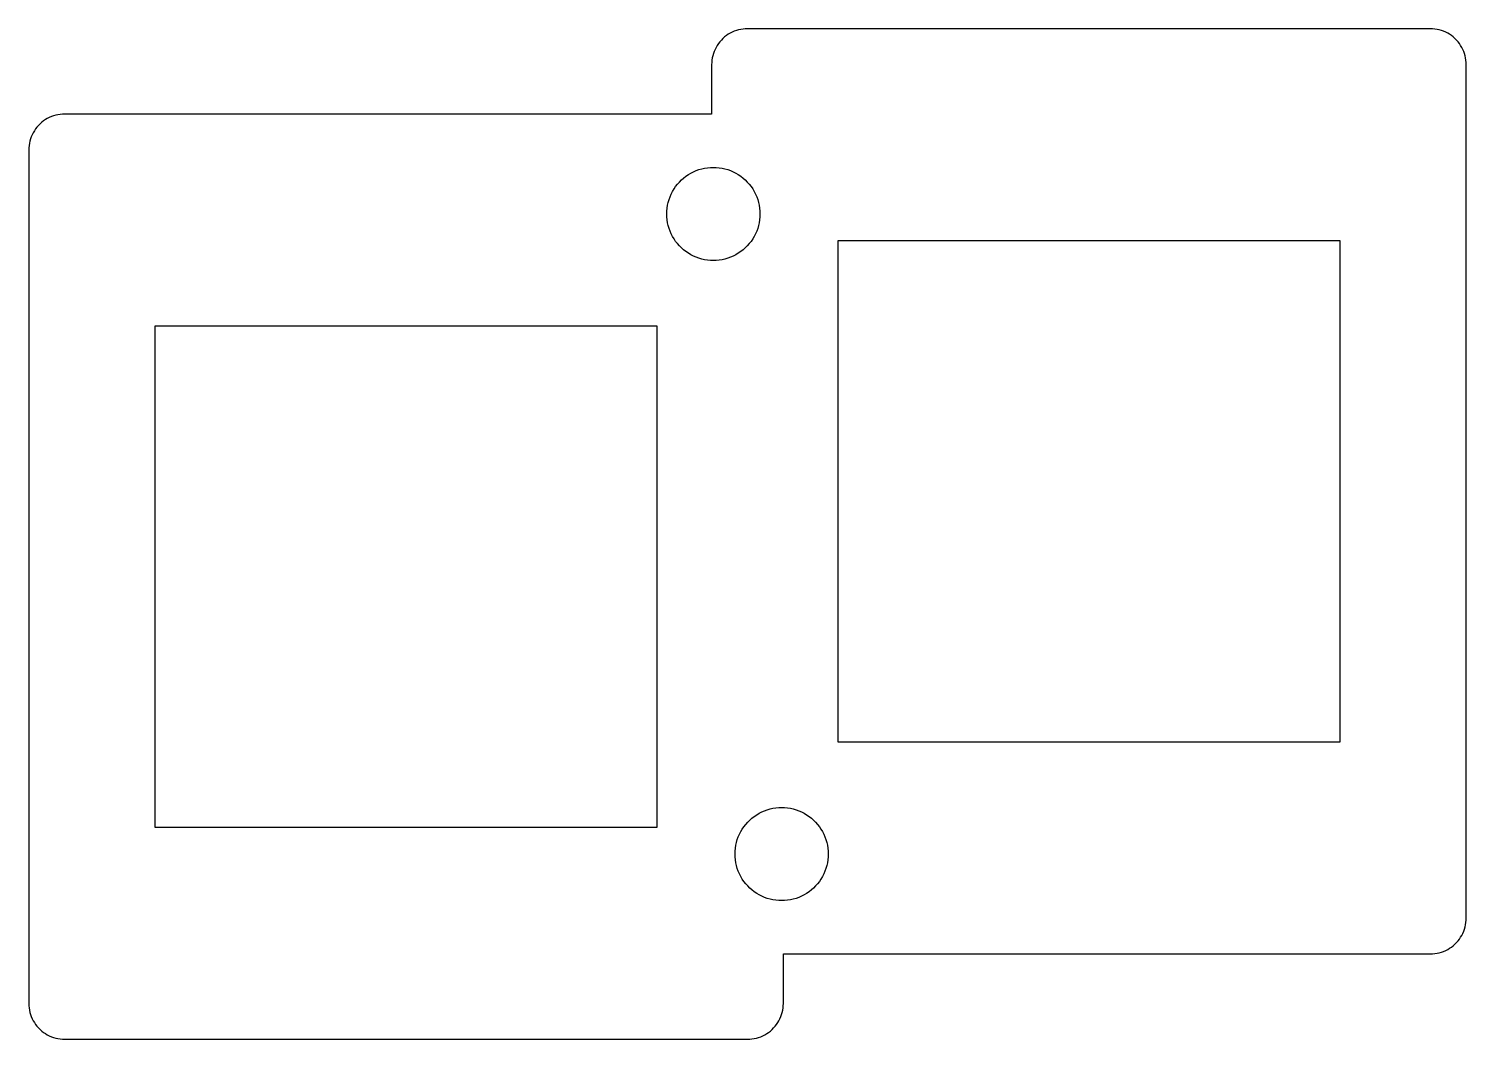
# Model space of a CAD drawing. Header units: metres. Extents: x 0 to 40.1, y 0 to 28.2.
import ezdxf

# ---------------------------------------------------------------- set-up
doc = ezdxf.new("R2010")
doc.units = ezdxf.units.M

msp = doc.modelspace()

# ---------------------------------------------------------------- linework, layer by layer
for p, q in [((19.568, 28.07), (19.514, 28.038)), ((19.624, 28.099), (19.568, 28.07)), ((19.682, 28.123), (19.624, 28.099)), ((19.741, 28.145), (19.682, 28.123)), ((19.801, 28.162), (19.741, 28.145)), ((19.863, 28.176), (19.801, 28.162)), ((19.925, 28.186), (19.863, 28.176)), ((19.987, 28.192), (19.925, 28.186)), ((20.05, 28.194), (19.987, 28.192)), ((39.1, 28.194), (20.05, 28.194)), ((39.163, 28.192), (39.1, 28.194)), ((39.225, 28.186), (39.163, 28.192)), ((39.287, 28.176), (39.225, 28.186)), ((39.349, 28.162), (39.287, 28.176)), ((39.409, 28.145), (39.349, 28.162)), ((39.468, 28.123), (39.409, 28.145)), ((39.526, 28.099), (39.468, 28.123)), ((39.582, 28.07), (39.526, 28.099)), ((39.636, 28.038), (39.582, 28.07)), ((19.174, 27.675), (19.145, 27.619)), ((19.206, 27.73), (19.174, 27.675)), ((19.241, 27.782), (19.206, 27.73)), ((19.279, 27.831), (19.241, 27.782)), ((19.321, 27.878), (19.279, 27.831)), ((19.365, 27.923), (19.321, 27.878)), ((19.413, 27.964), (19.365, 27.923)), ((19.462, 28.003), (19.413, 27.964)), ((19.514, 28.038), (19.462, 28.003)), ((39.688, 28.003), (39.636, 28.038)), ((39.737, 27.964), (39.688, 28.003)), ((39.785, 27.923), (39.737, 27.964)), ((39.829, 27.878), (39.785, 27.923)), ((39.87, 27.831), (39.829, 27.878)), ((39.909, 27.782), (39.87, 27.831)), ((39.944, 27.73), (39.909, 27.782)), ((39.976, 27.675), (39.944, 27.73)), ((40.005, 27.619), (39.976, 27.675)), ((19.058, 27.319), (19.052, 27.256)), ((19.068, 27.381), (19.058, 27.319)), ((19.081, 27.442), (19.068, 27.381)), ((19.099, 27.503), (19.081, 27.442)), ((19.12, 27.562), (19.099, 27.503)), ((19.145, 27.619), (19.12, 27.562)), ((40.03, 27.562), (40.005, 27.619)), ((40.051, 27.503), (40.03, 27.562)), ((40.069, 27.442), (40.051, 27.503)), ((40.082, 27.381), (40.069, 27.442)), ((40.092, 27.319), (40.082, 27.381)), ((40.098, 27.256), (40.092, 27.319)), ((19.052, 27.256), (19.05, 27.194)), ((19.05, 27.194), (19.05, 25.812)), ((40.1, 27.194), (40.098, 27.256)), ((40.1, 3.381), (40.1, 27.194)), ((0.518, 25.689), (0.464, 25.657)), ((0.574, 25.717), (0.518, 25.689)), ((0.632, 25.742), (0.574, 25.717)), ((0.691, 25.764), (0.632, 25.742)), ((0.751, 25.781), (0.691, 25.764)), ((0.813, 25.795), (0.751, 25.781)), ((0.875, 25.805), (0.813, 25.795)), ((0.937, 25.811), (0.875, 25.805)), ((1, 25.812), (0.937, 25.811)), ((19.05, 25.812), (1, 25.812)), ((0.124, 25.294), (0.095, 25.238)), ((0.156, 25.348), (0.124, 25.294)), ((0.191, 25.4), (0.156, 25.348)), ((0.229, 25.45), (0.191, 25.4)), ((0.271, 25.497), (0.229, 25.45)), ((0.315, 25.541), (0.271, 25.497)), ((0.363, 25.583), (0.315, 25.541)), ((0.412, 25.622), (0.363, 25.583)), ((0.464, 25.657), (0.412, 25.622)), ((0.002, 24.875), (0, 24.812)), ((0.008, 24.938), (0.002, 24.875)), ((0.018, 25), (0.008, 24.938)), ((0.031, 25.061), (0.018, 25)), ((0.049, 25.122), (0.031, 25.061)), ((0.07, 25.181), (0.049, 25.122)), ((0.095, 25.238), (0.07, 25.181)), ((0, 24.812), (0, 1)), ((18.269, 24.028), (18.333, 24.078)), ((18.333, 24.078), (18.401, 24.124)), ((18.401, 24.124), (18.471, 24.166)), ((18.471, 24.166), (18.544, 24.203)), ((18.544, 24.203), (18.619, 24.235)), ((18.619, 24.235), (18.696, 24.263)), ((18.696, 24.263), (18.774, 24.286)), ((18.774, 24.286), (18.854, 24.303)), ((18.854, 24.303), (18.935, 24.316)), ((18.935, 24.316), (19.016, 24.324)), ((19.016, 24.324), (19.098, 24.327)), ((19.098, 24.327), (19.179, 24.324)), ((19.179, 24.324), (19.26, 24.316)), ((19.26, 24.316), (19.341, 24.303)), ((19.341, 24.303), (19.421, 24.286)), ((19.421, 24.286), (19.499, 24.263)), ((19.499, 24.263), (19.576, 24.235)), ((19.576, 24.235), (19.651, 24.203)), ((19.651, 24.203), (19.724, 24.166)), ((19.724, 24.166), (19.794, 24.124)), ((19.794, 24.124), (19.862, 24.078)), ((19.862, 24.078), (19.926, 24.028)), ((17.958, 23.653), (18, 23.723)), ((18, 23.723), (18.046, 23.791)), ((18.046, 23.791), (18.096, 23.855)), ((18.096, 23.855), (18.15, 23.916)), ((18.15, 23.916), (18.208, 23.974)), ((18.208, 23.974), (18.269, 24.028)), ((19.926, 24.028), (19.987, 23.974)), ((19.987, 23.974), (20.045, 23.916)), ((20.045, 23.916), (20.099, 23.855)), ((20.099, 23.855), (20.149, 23.791)), ((20.149, 23.791), (20.195, 23.723)), ((20.195, 23.723), (20.237, 23.653)), ((17.808, 23.189), (17.82, 23.27)), ((17.82, 23.27), (17.838, 23.35)), ((17.838, 23.35), (17.861, 23.428)), ((17.861, 23.428), (17.889, 23.505)), ((17.889, 23.505), (17.921, 23.58)), ((17.921, 23.58), (17.958, 23.653)), ((20.237, 23.653), (20.274, 23.58)), ((20.274, 23.58), (20.306, 23.505)), ((20.306, 23.505), (20.334, 23.428)), ((20.334, 23.428), (20.357, 23.35)), ((20.357, 23.35), (20.375, 23.27)), ((20.375, 23.27), (20.387, 23.189)), ((17.797, 23.027), (17.8, 23.108)), ((17.8, 22.945), (17.797, 23.027)), ((17.8, 23.108), (17.808, 23.189)), ((17.808, 22.864), (17.8, 22.945)), ((17.82, 22.783), (17.808, 22.864)), ((20.387, 22.864), (20.375, 22.783)), ((20.387, 23.189), (20.395, 23.108)), ((20.395, 22.945), (20.387, 22.864)), ((20.395, 23.108), (20.398, 23.027)), ((20.398, 23.027), (20.395, 22.945)), ((17.838, 22.703), (17.82, 22.783)), ((17.861, 22.625), (17.838, 22.703)), ((17.889, 22.548), (17.861, 22.625)), ((17.921, 22.473), (17.889, 22.548)), ((17.958, 22.4), (17.921, 22.473)), ((20.274, 22.473), (20.237, 22.4)), ((20.306, 22.548), (20.274, 22.473)), ((20.334, 22.625), (20.306, 22.548)), ((20.357, 22.703), (20.334, 22.625)), ((20.375, 22.783), (20.357, 22.703)), ((18, 22.33), (17.958, 22.4)), ((18.046, 22.262), (18, 22.33)), ((18.096, 22.198), (18.046, 22.262)), ((18.15, 22.137), (18.096, 22.198)), ((18.208, 22.079), (18.15, 22.137)), ((18.269, 22.025), (18.208, 22.079)), ((19.987, 22.079), (19.926, 22.025)), ((20.045, 22.137), (19.987, 22.079)), ((20.099, 22.198), (20.045, 22.137)), ((20.149, 22.262), (20.099, 22.198)), ((20.195, 22.33), (20.149, 22.262)), ((20.237, 22.4), (20.195, 22.33)), ((22.575, 8.287), (22.575, 22.288)), ((22.575, 22.288), (36.575, 22.288)), ((36.575, 22.288), (36.575, 8.287)), ((18.333, 21.975), (18.269, 22.025)), ((18.401, 21.929), (18.333, 21.975)), ((18.471, 21.887), (18.401, 21.929)), ((18.544, 21.85), (18.471, 21.887)), ((18.619, 21.818), (18.544, 21.85)), ((18.696, 21.79), (18.619, 21.818)), ((18.774, 21.767), (18.696, 21.79)), ((18.854, 21.75), (18.774, 21.767)), ((18.935, 21.737), (18.854, 21.75)), ((19.016, 21.729), (18.935, 21.737)), ((19.098, 21.727), (19.016, 21.729)), ((19.179, 21.729), (19.098, 21.727)), ((19.26, 21.737), (19.179, 21.729)), ((19.341, 21.75), (19.26, 21.737)), ((19.421, 21.767), (19.341, 21.75)), ((19.499, 21.79), (19.421, 21.767)), ((19.576, 21.818), (19.499, 21.79)), ((19.651, 21.85), (19.576, 21.818)), ((19.724, 21.887), (19.651, 21.85)), ((19.794, 21.929), (19.724, 21.887)), ((19.862, 21.975), (19.794, 21.929)), ((19.926, 22.025), (19.862, 21.975)), ((3.525, 5.906), (3.525, 19.906)), ((3.525, 19.906), (17.525, 19.906)), ((17.525, 19.906), (17.525, 5.906)), ((36.575, 8.287), (22.575, 8.287)), ((20.601, 6.404), (20.679, 6.426)), ((20.679, 6.426), (20.759, 6.444)), ((20.759, 6.444), (20.84, 6.457)), ((20.84, 6.457), (20.921, 6.465)), ((20.921, 6.465), (21.003, 6.467)), ((21.003, 6.467), (21.084, 6.465)), ((21.084, 6.465), (21.165, 6.457)), ((21.165, 6.457), (21.246, 6.444)), ((21.246, 6.444), (21.326, 6.426)), ((21.326, 6.426), (21.404, 6.404)), ((20.001, 5.996), (20.055, 6.057)), ((20.055, 6.057), (20.113, 6.115)), ((20.113, 6.115), (20.174, 6.169)), ((20.174, 6.169), (20.238, 6.219)), ((20.238, 6.219), (20.306, 6.265)), ((20.306, 6.265), (20.376, 6.306)), ((20.376, 6.306), (20.449, 6.343)), ((20.449, 6.343), (20.524, 6.376)), ((20.524, 6.376), (20.601, 6.404)), ((21.404, 6.404), (21.481, 6.376)), ((21.481, 6.376), (21.556, 6.343)), ((21.556, 6.343), (21.629, 6.306)), ((21.629, 6.306), (21.699, 6.265)), ((21.699, 6.265), (21.767, 6.219)), ((21.767, 6.219), (21.831, 6.169)), ((21.831, 6.169), (21.892, 6.115)), ((21.892, 6.115), (21.95, 6.057)), ((21.95, 6.057), (22.004, 5.996)), ((17.525, 5.906), (3.525, 5.906)), ((19.766, 5.569), (19.794, 5.646)), ((19.794, 5.646), (19.826, 5.721)), ((19.826, 5.721), (19.863, 5.793)), ((19.863, 5.793), (19.905, 5.864)), ((19.905, 5.864), (19.951, 5.931)), ((19.951, 5.931), (20.001, 5.996)), ((22.004, 5.996), (22.054, 5.931)), ((22.054, 5.931), (22.1, 5.864)), ((22.1, 5.864), (22.142, 5.793)), ((22.142, 5.793), (22.179, 5.721)), ((22.179, 5.721), (22.211, 5.646)), ((22.211, 5.646), (22.239, 5.569)), ((19.703, 5.167), (19.705, 5.249)), ((19.705, 5.249), (19.713, 5.33)), ((19.713, 5.33), (19.726, 5.411)), ((19.726, 5.411), (19.743, 5.49)), ((19.743, 5.49), (19.766, 5.569)), ((22.239, 5.569), (22.262, 5.49)), ((22.262, 5.49), (22.279, 5.411)), ((22.279, 5.411), (22.292, 5.33)), ((22.292, 5.33), (22.3, 5.249)), ((22.3, 5.249), (22.302, 5.167)), ((19.705, 5.086), (19.703, 5.167)), ((19.713, 5.004), (19.705, 5.086)), ((19.726, 4.924), (19.713, 5.004)), ((19.743, 4.844), (19.726, 4.924)), ((19.766, 4.765), (19.743, 4.844)), ((22.262, 4.844), (22.239, 4.765)), ((22.279, 4.924), (22.262, 4.844)), ((22.292, 5.004), (22.279, 4.924)), ((22.3, 5.086), (22.292, 5.004)), ((22.302, 5.167), (22.3, 5.086)), ((19.794, 4.689), (19.766, 4.765)), ((19.826, 4.614), (19.794, 4.689)), ((19.863, 4.541), (19.826, 4.614)), ((19.905, 4.471), (19.863, 4.541)), ((19.951, 4.403), (19.905, 4.471)), ((22.1, 4.471), (22.054, 4.403)), ((22.142, 4.541), (22.1, 4.471)), ((22.179, 4.614), (22.142, 4.541)), ((22.211, 4.689), (22.179, 4.614)), ((22.239, 4.765), (22.211, 4.689)), ((20.001, 4.339), (19.951, 4.403)), ((20.055, 4.277), (20.001, 4.339)), ((20.113, 4.22), (20.055, 4.277)), ((20.174, 4.166), (20.113, 4.22)), ((20.238, 4.115), (20.174, 4.166)), ((20.306, 4.07), (20.238, 4.115)), ((20.376, 4.028), (20.306, 4.07)), ((20.449, 3.991), (20.376, 4.028)), ((21.629, 4.028), (21.556, 3.991)), ((21.699, 4.07), (21.629, 4.028)), ((21.767, 4.115), (21.699, 4.07)), ((21.831, 4.166), (21.767, 4.115)), ((21.892, 4.22), (21.831, 4.166)), ((21.95, 4.277), (21.892, 4.22)), ((22.004, 4.339), (21.95, 4.277)), ((22.054, 4.403), (22.004, 4.339)), ((20.524, 3.958), (20.449, 3.991)), ((20.601, 3.931), (20.524, 3.958)), ((20.679, 3.908), (20.601, 3.931)), ((20.759, 3.89), (20.679, 3.908)), ((20.84, 3.877), (20.759, 3.89)), ((20.921, 3.87), (20.84, 3.877)), ((21.003, 3.867), (20.921, 3.87)), ((21.084, 3.87), (21.003, 3.867)), ((21.165, 3.877), (21.084, 3.87)), ((21.246, 3.89), (21.165, 3.877)), ((21.326, 3.908), (21.246, 3.89)), ((21.404, 3.931), (21.326, 3.908)), ((21.481, 3.958), (21.404, 3.931)), ((21.556, 3.991), (21.481, 3.958)), ((40.082, 3.194), (40.092, 3.256)), ((40.092, 3.256), (40.098, 3.318)), ((40.098, 3.318), (40.1, 3.381)), ((39.909, 2.793), (39.944, 2.845)), ((39.944, 2.845), (39.976, 2.899)), ((39.976, 2.899), (40.005, 2.955)), ((40.005, 2.955), (40.03, 3.013)), ((40.03, 3.013), (40.051, 3.072)), ((40.051, 3.072), (40.069, 3.133)), ((40.069, 3.133), (40.082, 3.194)), ((39.287, 2.399), (39.349, 2.413)), ((39.349, 2.413), (39.409, 2.43)), ((39.409, 2.43), (39.468, 2.451)), ((39.468, 2.451), (39.526, 2.476)), ((39.526, 2.476), (39.582, 2.505)), ((39.582, 2.505), (39.636, 2.537)), ((39.636, 2.537), (39.688, 2.572)), ((39.688, 2.572), (39.737, 2.611)), ((39.737, 2.611), (39.785, 2.652)), ((39.785, 2.652), (39.829, 2.697)), ((39.829, 2.697), (39.87, 2.744)), ((39.87, 2.744), (39.909, 2.793)), ((21.05, 1), (21.05, 2.381)), ((21.05, 2.381), (39.1, 2.381)), ((39.1, 2.381), (39.163, 2.383)), ((39.163, 2.383), (39.225, 2.389)), ((39.225, 2.389), (39.287, 2.399)), ((0, 1), (0.002, 0.937)), ((0.002, 0.937), (0.008, 0.875)), ((0.008, 0.875), (0.018, 0.813)), ((0.018, 0.813), (0.031, 0.751)), ((21.019, 0.751), (21.032, 0.813)), ((21.032, 0.813), (21.042, 0.875)), ((21.042, 0.875), (21.048, 0.937)), ((21.048, 0.937), (21.05, 1)), ((0.031, 0.751), (0.049, 0.691)), ((0.049, 0.691), (0.07, 0.632)), ((0.07, 0.632), (0.095, 0.574)), ((0.095, 0.574), (0.124, 0.518)), ((0.124, 0.518), (0.156, 0.464)), ((0.156, 0.464), (0.191, 0.412)), ((0.191, 0.412), (0.229, 0.363)), ((20.82, 0.363), (20.859, 0.412)), ((20.859, 0.412), (20.894, 0.464)), ((20.894, 0.464), (20.926, 0.518)), ((20.926, 0.518), (20.955, 0.574)), ((20.955, 0.574), (20.98, 0.632)), ((20.98, 0.632), (21.001, 0.691)), ((21.001, 0.691), (21.019, 0.751)), ((0.229, 0.363), (0.271, 0.315)), ((0.271, 0.315), (0.315, 0.271)), ((0.315, 0.271), (0.363, 0.229)), ((0.363, 0.229), (0.412, 0.191)), ((0.412, 0.191), (0.464, 0.156)), ((0.464, 0.156), (0.518, 0.124)), ((0.518, 0.124), (0.574, 0.095)), ((0.574, 0.095), (0.632, 0.07)), ((0.632, 0.07), (0.691, 0.049)), ((0.691, 0.049), (0.751, 0.031)), ((0.751, 0.031), (0.813, 0.018)), ((0.813, 0.018), (0.875, 0.008)), ((0.875, 0.008), (0.937, 0.002)), ((0.937, 0.002), (1, 0)), ((1, 0), (20.05, 0)), ((20.05, 0), (20.113, 0.002)), ((20.113, 0.002), (20.175, 0.008)), ((20.175, 0.008), (20.237, 0.018)), ((20.237, 0.018), (20.299, 0.031)), ((20.299, 0.031), (20.359, 0.049)), ((20.359, 0.049), (20.418, 0.07)), ((20.418, 0.07), (20.476, 0.095)), ((20.476, 0.095), (20.532, 0.124)), ((20.532, 0.124), (20.586, 0.156)), ((20.586, 0.156), (20.638, 0.191)), ((20.638, 0.191), (20.687, 0.229)), ((20.687, 0.229), (20.735, 0.271)), ((20.735, 0.271), (20.779, 0.315)), ((20.779, 0.315), (20.82, 0.363))]:
    msp.add_line(p, q)

doc.saveas('drawing.dxf')
